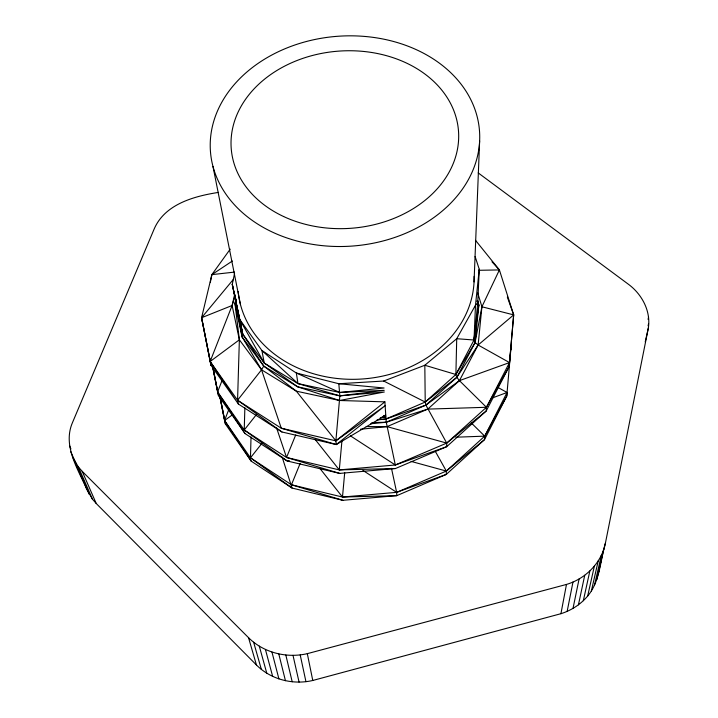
<?xml version="1.0" encoding="UTF-8"?>
<svg xmlns="http://www.w3.org/2000/svg" width="718" height="718" viewBox="0 0 718 718"><rect width="100%" height="100%" fill="white"/><g stroke="black" fill="none" stroke-linecap="round" stroke-linejoin="round"><path stroke-width="1.08" d="M510.839 349.549L511.144 345.825L506.764 396.085L484.515 439.622L446.264 474.427L396.794 495.644L342.872 500.302L292.046 488.052L250.465 457.815L251.031 436.903M475.531 240.351L499.396 269.923L513.675 314.888L509.188 366.431L486.212 411.001L446.668 446.695L395.492 468.513L339.704 473.404L287.173 460.974L244.237 430.001L244.865 407.815M230.209 249.137L211.864 274.635L201.587 317.724L210.132 361.513L237.568 400.249L281.276 428.215L335.871 440.825L385.09 405.733L336.311 444.568L281.276 428.215L261.531 369.797L242.101 336.921L234.983 303.552L235.98 299.271L234.983 303.552L239.372 339.785L237.568 400.249L238.43 404.081L281.95 431.985L336.311 444.568L385.638 415.282L383.457 415.695M474.051 281.905L479.633 140.881A134.921 105.142 -4.5 0 0 281.914 50.08A134.921 105.142 -4.5 0 0 273.361 232.551A134.921 105.142 -4.5 0 0 479.633 140.881M475.101 256.488L479.247 269.241L477.748 302.951L474.024 340L455.885 374.491L425.218 402.044L385.844 419.043L377.067 419.913M235.845 298.876L235.675 301.075L242.101 336.921L263.748 366.099L296.354 391.175L335.871 440.825L336.311 444.568M507.339 297.072L513.675 314.888L509.188 366.431L486.436 407.286L446.722 443.096L395.322 464.986L339.291 469.904L286.536 457.465L244.237 430.001L217.59 392.001L212.528 366.198M218.559 192.388C194.138 196.194 164.628 204.1 154.029 229.32L72.419 422.74C62.502 445.851 77.966 469.016 86.851 489.47L92.469 499.19L96.221 503.489L256.443 664.985C270.865 679.551 292.971 685.125 312.77 680.476L560.929 613.702C571.259 610.444 580.7 604.385 587.665 596.057C600.086 581.302 600.131 560.812 605.409 543.158L648.354 327.973C651.011 310.885 641.712 293.913 628.088 284.023L478.197 172.903M395.492 468.513L339.291 469.904L341.93 440.96M391.489 468.342L396.641 492.351L396.794 495.644L342.486 497.044L344.703 472.65M492.001 261.828L499.396 269.923L481.913 306.774L478.125 345.017L459.43 380.639L427.766 409.107L387.083 426.636L360.544 429.22M477.829 300.896L478.816 305.249L475.074 342.585L456.81 377.345L425.909 405.114L386.248 422.238L370.766 423.755M479.247 269.241L475.487 305.213L474.024 340L475.074 342.585L478.125 345.017L509.502 362.581L486.436 407.286L486.212 411.001L446.722 443.096L446.668 446.695L395.322 464.986L350.339 435.799M477.56 301.075L478.816 305.249L474.024 340L456.72 338.716L424.823 365.256L383.699 381.034L338.824 383.744L296.346 373.019L261.917 350.528L239.794 319.564L232.273 284.337L234.562 273.379M560.929 613.702L566.475 584.434C585.511 578.789 601.567 562.912 605.409 543.158M477.712 292.881L481.913 306.774L475.074 342.585L455.885 374.491L456.81 377.345L459.43 380.639L486.436 407.286L427.766 409.107L386.248 422.238L371.843 422.579M210.347 282.3L211.864 274.635L232.354 261.029M567.148 611.395L572.973 582.047M598.318 573.736L600.948 560.578M573.009 608.424L579.085 578.977M578.43 604.852L584.73 575.28M583.33 600.706L589.846 570.998M648.058 319.357L648.534 317.203M587.665 596.057L594.351 566.197M648.085 325.828L648.569 323.674M645.231 341.885L648.354 327.973M591.372 590.959L598.211 560.938M235.289 294.874L232.12 305.5L239.372 339.785L210.132 361.513L238.43 404.081L211.092 365.444L210.132 361.513L232.12 305.5L234.562 294.874M594.405 585.493L601.361 555.292M596.73 579.722L603.766 549.342M242.101 336.921L242.747 334.139L239.794 319.564L264.242 363.039L297.719 386.849L339.551 400.491L384.875 401.856L386.248 422.238L395.322 464.986M282.174 457.151L292.046 488.052L251.219 461.162L224.554 420.515L228.566 410.122M222.383 379.66L217.59 392.001L245.035 433.582L287.173 460.974L289.363 460.651M339.704 473.404L286.536 457.465L295.69 434.991M300.151 463.424L291.454 484.767L342.872 500.302M239.372 339.785L261.531 369.797L296.354 391.175L339.551 400.491L384.318 392.01L339.838 395.851L297.961 383.583L264.242 363.039L242.747 334.139L232.273 284.337L242.747 334.139L263.748 366.099L261.531 369.797L237.568 400.249L281.95 431.985M244.237 430.001L256.505 414.483M435.539 451.748L446.318 471.062L446.264 474.427L396.641 492.351L342.486 497.044L291.454 484.767L250.465 457.815L262.025 443.248M233.538 279.194L201.587 317.724L211.092 365.444L201.587 317.724L232.12 305.5M384.875 401.856L335.871 440.825L339.838 395.851L338.824 383.744L384.094 388.007L339.758 392.468L297.961 383.583L261.917 350.528L264.242 363.039M250.465 457.815L224.554 420.515L232.524 414.726M492.62 397.844L507.052 392.486L506.764 396.085L484.722 436.149L446.318 471.062L396.641 492.351L362.823 470.344M509.502 362.581L459.43 380.639L425.909 405.114L385.844 419.043L378.099 419.608M72.536 456.953L78.325 466.933L82.211 471.34L248.536 637.683C263.632 652.797 286.688 658.451 307.313 653.658L566.475 584.434M380.262 417.705L385.728 416.88L381.303 417.418M211.864 274.635L234.535 272.095M455.804 437.208L484.722 436.149L507.052 392.486L498.238 387.603M478.583 270.3L499.396 269.923M366.198 426.564L387.083 426.636L446.722 443.096L425.909 405.114L425.218 402.044L424.823 365.256L455.885 374.491L456.72 338.716L475.487 305.213L477.748 302.951L477.129 300.815L478.816 305.249M481.913 306.774L513.675 314.888L478.125 345.017L456.81 377.345L425.218 402.044L383.699 381.034M411.091 461.405L446.318 471.062L484.515 439.622L484.722 436.149L471.268 422.92M263.748 366.099L297.719 386.849L339.838 395.851L384.22 390.323L339.758 392.468L296.346 373.019L297.961 383.583M314.987 439.236L339.291 469.904M319.905 468.423L342.486 497.044M212.627 366.359L218.487 395.663L245.035 433.582M220.175 397.871L225.398 423.952L251.219 461.162M70.687 451.514L76.521 464.779M77.418 466.826L78.765 469.886M81.008 474.993L83.701 481.114M75.094 462.114L89.328 494.496M69.574 445.869L70.92 448.947M78.325 466.933L92.469 499.19M82.211 471.34L96.221 503.489M85.406 485.233L86.851 489.47M276.618 428.018L286.536 457.465M248.536 637.683L256.443 664.985M253.642 642.224L261.352 669.382M259.297 646.164L266.773 673.197M265.427 649.458L272.652 676.383M271.951 652.052L278.907 678.905M278.781 653.918L285.45 680.709M285.827 655.022L292.199 681.777M292.998 655.346L299.065 682.1M300.196 654.888L305.949 681.66M307.313 653.658L312.77 680.476M212.986 166.495L240.476 304.603M220.085 396.955L225.398 423.952M219.879 396.704L224.554 420.515M213.093 368.163L218.487 395.663M474.122 276.367A118.282 98.204 -4.5 0 1 361.63 379.032A118.282 98.204 -4.5 0 1 238.161 291.517M283.637 216.54A113.974 88.79 -4.5 0 0 458.578 140.127A113.974 88.79 -4.5 0 0 292.343 62.448A113.974 88.79 -4.5 0 0 283.637 216.54"/></g></svg>
